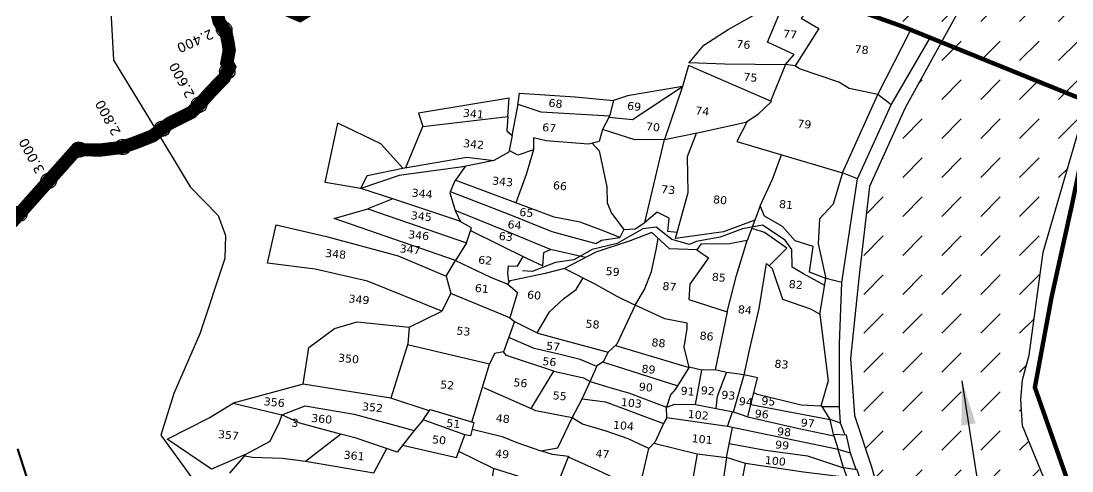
# Model space of a CAD drawing. Header units: inches. Extents: x 394917 to 400966, y 1849701 to 1856199.
# Drawn here: x 397338 to 399722, y 1852926 to 1853947 of the extents above; entities that cross this region are included whole.
import ezdxf

# ---------------------------------------------------------------- set-up
doc = ezdxf.new("R2010")
doc.units = ezdxf.units.IN
doc.header["$MEASUREMENT"] = 0
doc.header["$PDMODE"] = 32
doc.header["$PDSIZE"] = 35
for name, color, linetype in [('BND', 6, 'Continuous'), ('FRL', 3, 'Continuous'), ('NALA', 4, 'Continuous'), ('points', 161, 'Continuous'), ('ROAD', 1, 'Continuous'), ('ROADS', 50, 'Continuous'), ('SY.AREA', 7, 'Continuous'), ('TEXT', 7, 'Continuous')]:
    doc.layers.add(name, color=color, linetype=linetype)
doc.styles.get("Standard").update_dxf_attribs({"font": 'verdana.ttf'})
doc.dimstyles.get("Standard").update_dxf_attribs({"dimtxt": 0.18, "dimasz": 0.18, "dimexe": 0.18, "dimexo": 0.0625, "dimgap": 0.09, "dimtad": 0, "dimtih": 1, "dimtoh": 1, "dimdec": 4, "dimzin": 0, "dimdsep": 46, "dimtxsty": 'Standard', "dimcen": 0.09, "dimadec": 0, "dimazin": 0, "dimtfac": 1, "dimtdec": 4, "dimtofl": 0, "dimtmove": 0, "dimatfit": 3, "dimfxl": 1, "dimtolj": 1, "dimtzin": 0, "dimarcsym": 0})

msp = doc.modelspace()

# ---------------------------------------------------------------- hatches: boundary and pattern name
h = msp.add_hatch()
h.set_pattern_fill('DASH', color=4, scale=500, angle=45)
h.paths.add_polyline_path([(399648.9, 1855290.3), (399544.8, 1855157.5), (399418.3, 1854904.9), (399398, 1854857.5), (399382.2, 1854794.4), (399368.4, 1854709), (400037, 1854513.4), (400051.7, 1854553.4), (400103.9, 1854675.2), (400167.8, 1854785.3), (400295.4, 1854965), (400394.1, 1855092.5), (400486.9, 1855202.6), (400574, 1855289.6), (400655.2, 1855393.9), (400707.5, 1855480.9), (400788.7, 1855591), (400829.3, 1855695.3), (400800.3, 1855747.5), (400655.2, 1855834.5), (400626.2, 1855863.4), (400475.3, 1855921.4), (400262, 1855954.7), (400123.2, 1855775.6), (400036.4, 1855706.3), (399938.1, 1855579.2), (399782, 1855423.2)])
h.paths.add_polyline_path([(399922.5, 1854201.1), (400019.3, 1854464.9), (399360.2, 1854657.8), (399359.5, 1854653.6), (399370.8, 1854628.7), (399393.4, 1854592.6), (399431.8, 1854561), (399461.2, 1854524.9), (399486.1, 1854491), (399510.9, 1854439.1), (399508.6, 1854333.1), (399513.2, 1854247.3), (399517.7, 1854195.4), (399517.7, 1854129.9), (399495.1, 1854035.1), (399461.5, 1853962.7), (399426.1, 1853898.7), (399756.9, 1853764.7), (399759.3, 1853772.8), (399801.7, 1853877.8), (399834.9, 1853953.3)])
h.paths.add_polyline_path([(399756.9, 1853764.7), (399426.1, 1853898.7), (399343.9, 1853750), (399263.5, 1853571.4), (399239.7, 1853370.5), (399220.4, 1853181.5), (399229.4, 1853051.9), (399268, 1852935.8), (399303.8, 1852807.7), (399323.1, 1852715.6), (399355.9, 1852663.3), (399408, 1852504), (399435.5, 1852295.4), (399444.3, 1852095.2), (399425.1, 1851906.9), (399354.7, 1851736.8), (399314.8, 1851679.3), (399208.3, 1851550.6), (399103.4, 1851439.9), (398851.1, 1851234.4), (398759, 1851183.3), (398642, 1851136.6), (398430, 1851062.1), (398310.6, 1851006.6), (398217.3, 1850949.8), (398099.3, 1850866.9), (397882, 1850781.9), (397832.4, 1850725.1), (397804.7, 1850668.3), (397772.7, 1850586.8), (397755.2, 1850512.6), (397725.6, 1850420.7), (397686.4, 1850352.5), (397660.9, 1850321.3), (397741.8, 1850325.6), (397910.4, 1850344.2), (397995.9, 1850366.3), (398046, 1850387.1), (398124.4, 1850467), (398253.1, 1850527), (398453.4, 1850613.8), (398605.1, 1850696.7), (398776.7, 1850770.7), (398912.1, 1850837.5), (399129.8, 1850947), (399345.5, 1851093.7), (399447, 1851144.3), (399656.3, 1851546), (399796.8, 1851759.2), (399813.2, 1851864.9), (399835.8, 1852149.9), (399859.2, 1852292.8), (399859.2, 1852365.6), (399847.5, 1852406.5), (399803.7, 1852514.3), (399735, 1852682), (399669.1, 1852885.3), (399610.5, 1853028.4), (399606.8, 1853088.8), (399610.5, 1853132.7), (399625.1, 1853189.3), (399657.4, 1853422.3)])
h.paths.add_polyline_path([(397621.1, 1850272.7), (397440.6, 1850242.4), (397285.9, 1850243.2), (397222.7, 1850203.9), (397132.9, 1850125.4), (397007.8, 1849982.1), (396842.7, 1849749.6), (396835.8, 1849711), (397345.4, 1849711), (397493.6, 1849874.6), (397666.7, 1850001.3), (397769.7, 1850075.5), (397872.7, 1850221.3), (397978.5, 1850318.4), (398046, 1850387.1), (397995.9, 1850366.3), (397910.4, 1850344.2), (397741.8, 1850325.6), (397660.9, 1850321.3)])
h.paths.add_polyline_path([(399238, 1854525.8), (400117.9, 1854301.2), (400148.3, 1854420.7), (399268.5, 1854645.2)], flags=9)
h.paths.add_polyline_path([(399714.4, 1851885.1), (399593.7, 1852816.5), (399470.4, 1852800.5), (399591.1, 1851869.1)], flags=24)
h = msp.add_hatch()
h.set_pattern_fill('DASH', color=4, scale=500, angle=45)
h.paths.add_polyline_path([(399510.9, 1854439.1), (399486.1, 1854491), (399461.2, 1854524.9), (399431.8, 1854561), (399393.4, 1854592.6), (399370.8, 1854628.7), (399359.5, 1854653.6), (399363.7, 1854679.4), (399002.4, 1854780.6), (398952.3, 1854780.3), (398868.6, 1854653.3), (398831.6, 1854614.7), (398788.1, 1854571.3), (398738.2, 1854498.9), (398705.9, 1854409.8), (398702.7, 1854310.1), (398723.6, 1854221.7), (398742.9, 1854168.6), (398931.8, 1854079.4), (399336, 1853935.2), (399420, 1853901.2), (399435.4, 1853915.5), (399461.5, 1853962.7), (399495.1, 1854035.1), (399517.7, 1854129.9), (399517.7, 1854195.4), (399513.2, 1854247.3), (399508.6, 1854333.1)])
h.paths.add_polyline_path([(398971.6, 1854484.1), (399319.2, 1854481.3), (399319.7, 1854541.4), (398972.1, 1854544.2)], flags=24)

# ---------------------------------------------------------------- linework, layer by layer
at = {"color": 4}
for points in [[(399461.5, 1853962.7), (399343.9, 1853750), (399263.5, 1853571.4), (399239.7, 1853370.5), (399220.4, 1853181.5), (399229.4, 1853051.9), (399268, 1852935.8), (399303.8, 1852807.7), (399323.1, 1852715.6), (399355.9, 1852663.3), (399408, 1852504), (399435.5, 1852295.4), (399444.3, 1852095.2), (399425.1, 1851906.9), (399354.7, 1851736.8), (399314.8, 1851679.3), (399208.3, 1851550.6), (399103.4, 1851439.9), (398851.1, 1851234.4), (398759, 1851183.3)], [(399447, 1851144.3), (399656.3, 1851546), (399796.8, 1851759.2), (399813.2, 1851864.9), (399835.8, 1852149.9), (399859.2, 1852292.8), (399859.2, 1852365.6), (399847.5, 1852406.5), (399803.7, 1852514.3), (399735, 1852682), (399669.1, 1852885.3), (399610.5, 1853028.4), (399606.8, 1853088.8), (399610.5, 1853132.7), (399625.1, 1853189.3), (399657.4, 1853422.3), (399759.3, 1853772.8), (399801.7, 1853877.8), (399834.9, 1853953.3)]]:
    msp.add_lwpolyline(points, dxfattribs=at)
at = {"layer": 'BND', "lineweight": 30, "const_width": 10}
msp.add_lwpolyline([(399484.7, 1851100), (399579.2, 1851279.4), (399790.8, 1851659.2), (399839.1, 1851752.4), (399873.4, 1852073.8), (399900.3, 1852310.8), (399918.1, 1852378.4), (399862.4, 1852528.8), (399827.5, 1852588.7), (399763, 1852761.6), (399726.7, 1852864.1), (399638.3, 1853115.9), (399675.9, 1853319.2), (399722.5, 1853530.2), (399770.1, 1853759.4), (399336, 1853935.2), (398699.3, 1854162.3)], dxfattribs=at)
at = {"layer": 'FRL', "color": 84, "const_width": 30}
for points in [[(397316.6, 1853489.2), (397464, 1853655), (397519.5, 1853654.3), (397565.5, 1853659.9), (397594.2, 1853669.5), (397636.7, 1853686.1), (397675.7, 1853715.1), (397725.6, 1853739.9), (397746.5, 1853761.1), (397760.9, 1853777.6), (397770.9, 1853788.5), (397799.1, 1853817.7), (397811, 1853842.6), (397805.4, 1853852.2), (397810.7, 1853880.5), (397808, 1853898.7), (397803.2, 1853921.3), (397788, 1853945.1), (397783.8, 1853961.4), (397776.6, 1853982.3)], [(397927.3, 1853978.6), (397970.7, 1853959.9), (398002.1, 1853978.7)]]:
    msp.add_lwpolyline(points, dxfattribs=at)
at = {"layer": 'FRL', "color": 82}
msp.add_lwpolyline([(397783.8, 1853961.4), (397788, 1853945.1), (397803.2, 1853921.3), (397808, 1853898.7), (397810.7, 1853880.5), (397805.4, 1853852.2), (397811, 1853842.6), (397799.1, 1853817.7), (397770.9, 1853788.5), (397760.9, 1853777.6), (397746.5, 1853761.1), (397725.6, 1853739.9), (397675.7, 1853715.1), (397636.7, 1853686.1), (397594.2, 1853669.5), (397565.5, 1853659.9), (397519.5, 1853654.3), (397464, 1853655), (397316.6, 1853489.2)], dxfattribs=at)
at = {"layer": 'NALA'}
msp.add_lwpolyline([(399161.5, 1853347.2), (399113.7, 1853373.2), (399087.6, 1853388.6), (399086.9, 1853428.3), (399071.5, 1853450.1), (399020.3, 1853483.7), (398975.2, 1853475.3), (398924.4, 1853456.3), (398870, 1853446.9), (398854.5, 1853440.1), (398815, 1853451.4), (398779, 1853478.9), (398749.1, 1853475.4), (398690.5, 1853442.4), (398633.8, 1853428.6), (398592.7, 1853405), (398550.6, 1853399), (398498.2, 1853378.8), (398476.2, 1853380)], dxfattribs=at)
at = {"layer": 'points'}
for p in [(397799.2, 1853927.5), (397806.2, 1853832.5), (397742.1, 1853756.6), (397659, 1853702.7), (397569, 1853661.1), (397469.5, 1853654.9), (397401.2, 1853584.4), (397334.8, 1853509.7)]:
    msp.add_point(p, dxfattribs=at)
at = {"layer": 'ROAD'}
msp.add_lwpolyline([(397550.4, 1854110.5), (397542.5, 1853968.7), (397548.1, 1853858.3), (397629.7, 1853724.1), (397722.1, 1853571.1), (397785.3, 1853505.9), (397802.3, 1853460), (397801, 1853408.4), (397743.8, 1853237.3), (397685, 1853101.7), (397655.4, 1853007.8), (397710, 1852933), (397807.8, 1852797.1), (397830.8, 1852735.5), (397827.1, 1852671.5), (397866, 1852523.2), (397938.8, 1852377.2), (397960, 1852336), (398016.8, 1852308), (398088, 1852235.4), (398152, 1852128.1), (398204.8, 1852021.9), (398193.9, 1851910.1)], dxfattribs=at)
at = {"layer": 'ROADS', "color": 40, "const_width": 5}
msp.add_lwpolyline([(397330.6, 1852976.8), (397432.4, 1852660.4), (397625.6, 1852563.9), (397640.4, 1852472.2), (397640, 1852411), (397629.5, 1852353.6), (397643, 1852277.1), (397789.7, 1852123.7), (397898.1, 1851923.7), (397953.9, 1851802.9), (397943.7, 1851606.1), (397941.8, 1851506.5), (397843.9, 1851504.2), (397723.8, 1851527.2), (397638.6, 1851521.4), (397483.5, 1851495.4), (397329.4, 1851381.7)], dxfattribs=at)
at = {"layer": 'SY.AREA'}
for points in [[(398853, 1853851.4), (398887.6, 1853892.4), (398942.6, 1853927.8), (399075.2, 1854002.7), (399137.2, 1854006.1), (399146.7, 1853989.4), (399108.5, 1853953.3), (399148, 1853929.8), (399094.4, 1853845.5), (399072.5, 1853848.5), (399092.4, 1853870.5), (399032.1, 1853898.6), (399075.2, 1854002.7)], [(399281.7, 1853780), (399356.7, 1853926.8)], [(399312.2, 1853757), (399400.7, 1853909)], [(398672.1, 1853728.9), (398725.7, 1853723.2), (398838.8, 1853798.2), (398798.5, 1853677.9), (398880.1, 1853694.7), (398982.8, 1853717.5), (399010.4, 1853735.4), (399040.8, 1853764.4), (398852.4, 1853845.9), (398838.8, 1853798.2), (398714.2, 1853776.9), (398682.8, 1853766.4)], [(398854.1, 1853852.7), (398934.9, 1853849.6), (399072.5, 1853848.5), (399038.7, 1853765.3)], [(398985.5, 1853719.2), (398962, 1853673.8), (399066.4, 1853642.3), (399202, 1853602.3), (399281.7, 1853780), (399217.2, 1853793.5), (399193.8, 1853808.2), (399104.3, 1853838.3), (399094.4, 1853845.5)], [(398452.5, 1853686.9), (398464.9, 1853749.6), (398469, 1853782.9), (398595.3, 1853775), (398682.8, 1853766.4), (398673.1, 1853731), (398518.5, 1853740), (398465.9, 1853757.6)], [(399235.6, 1853588.8), (399312.2, 1853757), (399281.7, 1853780)], [(398442.6, 1853730.5), (398445.8, 1853771.9), (398239.9, 1853738), (398250.2, 1853707.7)], [(398211.5, 1853614.5), (398250.2, 1853707.7), (398442.6, 1853730.5), (398440.3, 1853697.9), (398452.5, 1853686.9), (398445.3, 1853649.5), (398410.6, 1853630.4)], [(398673.1, 1853731), (398657.7, 1853700.6), (398649.8, 1853673.8), (398626, 1853667.3), (398529.9, 1853675), (398501.3, 1853682.2), (398501.3, 1853654.7), (398465.4, 1853642.2), (398446, 1853653.3)], [(398109.3, 1853566.8), (398028, 1853580.4), (398057.2, 1853715.1)], [(398204.5, 1853613.4), (398154.8, 1853668.2), (398057.2, 1853715.1)], [(398705.6, 1853473.9), (398731.6, 1853475.8), (398753.4, 1853489.7), (398798.5, 1853677.9), (398731, 1853677.4), (398657.7, 1853700.6)], [(399015.1, 1853527.7), (399003, 1853495.2), (398932, 1853468.4), (398823, 1853453.4), (398851.9, 1853557.9), (398850.2, 1853639.8), (398871.1, 1853692.8)], [(398501.3, 1853654.7), (398484.2, 1853598.7), (398461, 1853534.4), (398323.6, 1853586.1)], [(398634, 1853669.5), (398650.3, 1853652.5), (398667.2, 1853570.9), (398668.1, 1853534.5), (398678.2, 1853511.3), (398705.6, 1853473.9), (398696.8, 1853456.2)], [(398181.7, 1853543.7), (398109.3, 1853566.8), (398123.8, 1853596.4), (398204.5, 1853613.4), (398350, 1853638.1), (398410.6, 1853630.4), (398340.7, 1853616), (398196.6, 1853596.4), (398109.3, 1853566.8)], [(399202, 1853602.3), (399180.8, 1853531.8), (399149.9, 1853498.5), (399147, 1853441.1), (399164.2, 1853363), (399127.4, 1853377.3), (399135.7, 1853435.1), (399094.3, 1853448), (399065.6, 1853481), (399025.3, 1853504.5), (399015.1, 1853527.7), (399043.2, 1853588), (399063.8, 1853643.1)], [(398345.9, 1853617), (398321.5, 1853583.2), (398310.9, 1853556.8), (398323, 1853517.4), (398335.3, 1853491.3)], [(399200.3, 1853354.1), (399235.6, 1853588.8), (399202, 1853602.3)], [(398312.2, 1853560), (398445.2, 1853508.4), (398542.6, 1853469.5), (398642.1, 1853442), (398655.3, 1853449.6), (398696.8, 1853456.2), (398660.9, 1853470.4), (398606.9, 1853490.7), (398547.6, 1853501.9), (398461, 1853534.4)], [(398348.7, 1853443.9), (398360, 1853477.4), (398331.4, 1853493.5), (398181.7, 1853543.7), (398125.3, 1853520.8)], [(398303.2, 1853368.2), (398324.3, 1853403.6), (398048.5, 1853499.1), (398125.3, 1853520.8), (398348.7, 1853443.9), (398324.3, 1853403.6)], [(398619.1, 1853410.4), (398539.4, 1853428.6), (398435.2, 1853471.7), (398323, 1853517.4)], [(398826.7, 1853466.8), (398805.9, 1853469.2), (398808.9, 1853500), (398781.8, 1853513.3), (398752.7, 1853489.2)], [(399003, 1853495.2), (398986, 1853448.9), (398945.3, 1853441.4), (398880.4, 1853440.6), (398871.2, 1853428.2), (398809.1, 1853429.9), (398769.3, 1853467.5), (398720.3, 1853448.4), (398642.3, 1853422.3), (398571.1, 1853385.8), (398638.9, 1853351.6), (398690.2, 1853322.6), (398731.8, 1853302.6), (398753, 1853337.7), (398768.6, 1853378.8), (398779.6, 1853427.5), (398784.1, 1853453.5)], [(398218.7, 1853252.6), (398293, 1853289), (398124.6, 1853356.8), (398005.3, 1853384.3), (397897.8, 1853397.5), (397916.9, 1853484.9), (398031.6, 1853457.9), (398193.8, 1853413.9), (398303.2, 1853368.2), (398313.4, 1853328.6), (398293, 1853289)], [(398358.1, 1853471.9), (398486.7, 1853408.1), (398522.4, 1853391.2), (398524.5, 1853422.1), (398539.4, 1853428.6)], [(399035.7, 1853391.3), (399075.7, 1853431.9), (399025, 1853467.5), (399001.7, 1853474.4), (398995.7, 1853475.2)], [(398871.2, 1853428.2), (398897.8, 1853409.6), (398855.5, 1853349.9), (398853, 1853315.5), (398940, 1853287.4), (398961.4, 1853369.7), (398986, 1853448.9)], [(398324.3, 1853403.6), (398403.2, 1853365.5), (398442.5, 1853349.7), (398448, 1853357.6)], [(398571.1, 1853385.8), (398527.8, 1853373.9), (398445.3, 1853357.1), (398442.6, 1853375.1), (398444.2, 1853391.8), (398464.6, 1853390.7), (398477.5, 1853412.6)], [(398954.3, 1853060.2), (398987, 1853049.3), (399008.9, 1853137.5), (398979, 1853144.6), (398991.1, 1853200.6), (399013.1, 1853294.8), (399029.8, 1853396.9), (399042, 1853385.5), (399065.8, 1853316.2), (399129, 1853293.7), (399150.4, 1853281.9), (399164.2, 1853363)], [(398442.5, 1853349.7), (398465, 1853331), (398447, 1853273.8), (398313.4, 1853328.6)], [(398509, 1853239.9), (398537.5, 1853287.4), (398569.3, 1853316.4), (398597.8, 1853337.6), (398613.4, 1853364.5)], [(399195, 1853072), (399194.8, 1853214.5), (399200.3, 1853354.1), (399164.2, 1853363)], [(398731.8, 1853302.6), (398690.2, 1853213.8), (398670.3, 1853195.8)], [(398687.2, 1853211.1), (398853.8, 1853160.9), (398842.8, 1853207), (398849.5, 1853249.3), (398849.2, 1853261.8), (398799, 1853271.3), (398731.8, 1853302.6)], [(398447, 1853273.8), (398458.1, 1853265.7), (398433.1, 1853196.3), (398412.6, 1853192.6), (398401.3, 1853168.6)], [(398940, 1853287.4), (398912.9, 1853155.5), (398883.1, 1853154.9)], [(399150.4, 1853281.9), (399161.9, 1853190.2), (399169.6, 1853131), (399153.1, 1853073.2), (399108.3, 1853075.8), (399008.9, 1853100), (399000.5, 1853103.5)], [(397978.6, 1853123.2), (397991.5, 1853206.1), (398049.8, 1853249.7), (398100.6, 1853264.2), (398218.7, 1853252.6), (398215.9, 1853214.7), (398177.6, 1853091.6)], [(398458.1, 1853265.7), (398511, 1853238.9), (398577.5, 1853220.4), (398670.3, 1853195.8), (398659.3, 1853173.6), (398644, 1853163.9)], [(398547.4, 1853153), (398614.7, 1853137.6), (398629.6, 1853129.4), (398644.9, 1853163.5), (398607.1, 1853179.1), (398561.1, 1853190.4), (398502.4, 1853204.4), (398444.9, 1853229.1)], [(398361.3, 1853037.2), (398401.3, 1853168.6), (398215.1, 1853212.1)], [(398387.4, 1853115.5), (398495.5, 1853067.7), (398547.4, 1853153), (398439.6, 1853188.4), (398433.1, 1853196.3)], [(398611.4, 1853090), (398629.6, 1853129.4), (398666.4, 1853118), (398719.1, 1853102.6), (398802.3, 1853071), (398821.4, 1853077.8), (398868.3, 1853076.8), (398883.1, 1853154.9), (398854.1, 1853161.4), (398822.1, 1853111.4), (398811.7, 1853099.2), (398802.9, 1853071.2)], [(398827, 1853119.1), (398658.2, 1853172.9)], [(398868.3, 1853076.8), (398915.2, 1853068.1), (398918, 1853095.9), (398939.1, 1853149.5), (398912.9, 1853155.5)], [(398915.2, 1853068.1), (398954.3, 1853060.2), (398979, 1853144.6), (398939.1, 1853149.5)], [(398264.1, 1853062.6), (398177.6, 1853091.6), (397978.6, 1853123.2), (397819.6, 1853080.2)], [(398579.6, 1852958.2), (398647.1, 1852928.2), (398735, 1852886.4), (398748.6, 1852915.2), (398762.8, 1852977.1), (398715.4, 1852999.1), (398665.5, 1853016.3), (398611.8, 1853032.3), (398588.7, 1853046.8), (398611.4, 1853090), (398664.3, 1853082.8), (398796, 1853034.1), (398776.6, 1852992.6), (398762.8, 1852977.1)], [(397812.4, 1852921.5), (397849.2, 1852964.4), (397770.4, 1852930.2), (397670, 1852998.7), (397765.1, 1853047.1), (397819.6, 1853080.2), (397929.7, 1853053.6), (397924.2, 1853036.4), (397903.2, 1852992.9), (397849.2, 1852964.4)], [(397929.7, 1853053.6), (397982.9, 1853074.4), (398093.9, 1853055.1), (398230, 1853018.5), (398191.6, 1852969.2), (398098.8, 1853000.7), (398063.2, 1853009.7)], [(398251, 1853042.5), (398266.3, 1853066.1), (398365.8, 1853035.9), (398358.2, 1853005.9), (398345.4, 1853008.1)], [(398362.1, 1853021.2), (398429.7, 1853004.2), (398463.2, 1852991.2), (398517.5, 1852972.1), (398556.5, 1852978.5), (398588.7, 1853046.8), (398506.5, 1853063.1), (398495.5, 1853067.7)], [(398803.4, 1853047.1), (398802.3, 1853071)], [(399182.5, 1853006.4), (399192.2, 1852975.2), (398940.9, 1853027.4), (398952.4, 1853060.6)], [(398987, 1853049.3), (399096, 1853023.9), (399182.5, 1853006.4), (399173.6, 1853043.3), (399153.9, 1853076.2)], [(398994, 1853077.4), (399173.6, 1853043.3)], [(399197.5, 1853035.1), (399195, 1853072), (399156.7, 1853071.5)], [(397845.7, 1852960.3), (397863.4, 1852957.7), (397931.2, 1852955.7), (397983.6, 1852948.7), (398063.2, 1853009.7), (397970.6, 1853034.7), (397929.7, 1853053.6)], [(398204.1, 1852985.2), (398326.4, 1852956.9), (398345.4, 1853008.1), (398251, 1853042.5), (398230, 1853018.5)], [(398940.9, 1853027.4), (398803.4, 1853047.1), (398796, 1853034.1)], [(399208.1, 1853007.5), (399197.5, 1853035.1), (399173.6, 1853043.3)], [(398773.7, 1852989.3), (398872.1, 1852965.4), (398938.8, 1852956.9), (398952.4, 1853025)], [(398945.2, 1852988.8), (399027.4, 1852973.2), (399122.5, 1852960.8), (399204.4, 1852933.2), (399192.2, 1852975.2)], [(399220.3, 1852966.7), (399211.1, 1853007.3), (399181.8, 1853009.4)], [(397983.6, 1852948.7), (398138.6, 1852922.3), (398168.4, 1852977.1)], [(398519, 1852972), (398543.3, 1852964.5), (398580.2, 1852959.8), (398551.6, 1852887.1), (398410.3, 1852932.1), (398331.5, 1852970.8)], [(398872.1, 1852965.4), (398842.6, 1852797.3)], [(399232.8, 1852929.3), (399220.3, 1852966.7), (399192.2, 1852975.2)], [(399204.4, 1852933.2), (399211.7, 1852911.2), (399113.4, 1852923.4), (398982.1, 1852943.2), (398938.8, 1852956.9), (398920.6, 1852832.3), (398907.1, 1852785.3), (398930.6, 1852788.6), (398942.3, 1852780.6), (398953.2, 1852795.8), (398982.1, 1852943.2)], [(398410.3, 1852932.1), (398392.1, 1852803.1)], [(399266.7, 1852835.3), (399235.1, 1852929), (399204.4, 1852933.2)]]:
    msp.add_lwpolyline(points, dxfattribs=at)

# ---------------------------------------------------------------- texts
at = {"layer": 'points', "color": 1}
for s, rotation, p in [('2.400', 204.2286, (397768.3, 1853928.9)), ('2.600', 118.5227, (397733.3, 1853779.8)), ('2.800', 118.5227, (397565.6, 1853694.6)), ('3.000', 118.5227, (397392.5, 1853608))]:
    msp.add_text(s, height=22, rotation=rotation, dxfattribs=at).set_placement(p)
at = {"layer": 'TEXT'}
for s, height, p in [('77', 18.16, (399066.4, 1853909.4)), ('76', 18.16, (398960.6, 1853886.3)), ('78', 18.16, (399228.7, 1853874.5)), ('75', 18.16, (398976.4, 1853811.7)), ('68', 18.16, (398534.3, 1853752.5)), ('69', 18.16, (398712.6, 1853745.8)), ('74', 18.16, (398867.3, 1853735.2)), ('341', 18.16, (398340.1, 1853729.9)), ('67', 18.16, (398520.1, 1853697.4)), ('70', 18.16, (398755.4, 1853699.3)), ('79', 18.16, (399098.9, 1853705.6)), ('342', 18.16, (398340.6, 1853661)), ('343', 18.16, (398406.3, 1853576.2)), ('66', 18.16, (398544.5, 1853565.7)), ('344', 18.16, (398223.9, 1853548.9)), ('73', 18.16, (398789.8, 1853556.9)), ('80', 18.16, (398907.6, 1853533.8)), ('81', 18.16, (399057.2, 1853523.2)), ('345', 18.16, (398222, 1853497.5)), ('65', 18.16, (398468.2, 1853505)), ('64', 18.16, (398441.5, 1853477.1)), ('346', 18.16, (398215.9, 1853454.2)), ('63', 18.16, (398421.6, 1853450.6)), ('347', 18.16, (398196.7, 1853422.3)), ('348', 18.16, (398027.6, 1853411.9)), ('62', 18.16, (398374.9, 1853396.8)), ('59', 18.16, (398663.9, 1853371.1)), ('85', 18.16, (398904.8, 1853358.1)), ('61', 18.16, (398367.2, 1853332.7)), ('87', 18.16, (398792.8, 1853337.1)), ('82', 18.16, (399079.4, 1853341.7)), ('349', 18.16, (398080.6, 1853308.8)), ('60', 18.16, (398485.7, 1853317.7)), ('84', 18.16, (398964, 1853284.5)), ('53', 18.16, (398325.3, 1853235.9)), ('58', 18.16, (398618.4, 1853251.8)), ('88', 18.16, (398767.9, 1853209.4)), ('86', 18.16, (398877.1, 1853224.8)), ('57', 18.16, (398529, 1853201.6)), ('350', 18.16, (398056.9, 1853174.5)), ('56', 18.16, (398520.4, 1853166.7)), ('83', 18.16, (399046.9, 1853161.1)), ('89', 18.16, (398745.3, 1853149.7)), ('52', 18.16, (398288.6, 1853113.9)), ('56', 18.16, (398454.7, 1853118.8)), ('55', 18.16, (398543.8, 1853089.3)), ('90', 18.16, (398739.2, 1853109.1)), ('91', 18.16, (398834, 1853099.8)), ('92', 18.16, (398879.9, 1853100.8)), ('93', 18.16, (398926.3, 1853090.7)), ('356', 18.16, (397888.4, 1853075.7)), ('352', 18.16, (398111.3, 1853064)), ('103', 18.16, (398698.5, 1853073.9)), ('94', 18.16, (398966.1, 1853076.1)), ('95', 18.16, (399017.2, 1853077.2)), ('102', 18.16, (398850.2, 1853046.9)), ('96', 18.16, (399002.1, 1853048.1)), ('3', 18.2, (397951.1, 1853027.3)), ('360', 18.16, (397996, 1853038)), ('51', 18.16, (398302.5, 1853026.4)), ('48', 18.16, (398414.7, 1853037.8)), ('104', 18.16, (398680.6, 1853022.6)), ('97', 18.16, (399106.6, 1853027.7)), ('357', 18.16, (397784.5, 1853001.1)), ('98', 18.16, (399052.9, 1853007.7)), ('50', 18.16, (398270.1, 1852989.4)), ('101', 18.16, (398859, 1852991.8)), ('99', 18.16, (399048.4, 1852977.7)), ('361', 18.16, (398069.6, 1852954.5)), ('49', 18.16, (398413.2, 1852957.7)), ('47', 18.16, (398640.8, 1852957.7)), ('100', 18.16, (399025.1, 1852942.5))]:
    msp.add_text(s, height=height, rotation=354.3907, dxfattribs=at).set_placement(p)

# ---------------------------------------------------------------- leaders
at = {"color": 4}
msp.add_leader([(399472.6, 1853130.6), (399517.1, 1852844.4)], dimstyle='Standard', override={"dimasz": 100, "dimgap": 0.09, "dimtad": 0}, dxfattribs=at)

doc.saveas('drawing.dxf')
